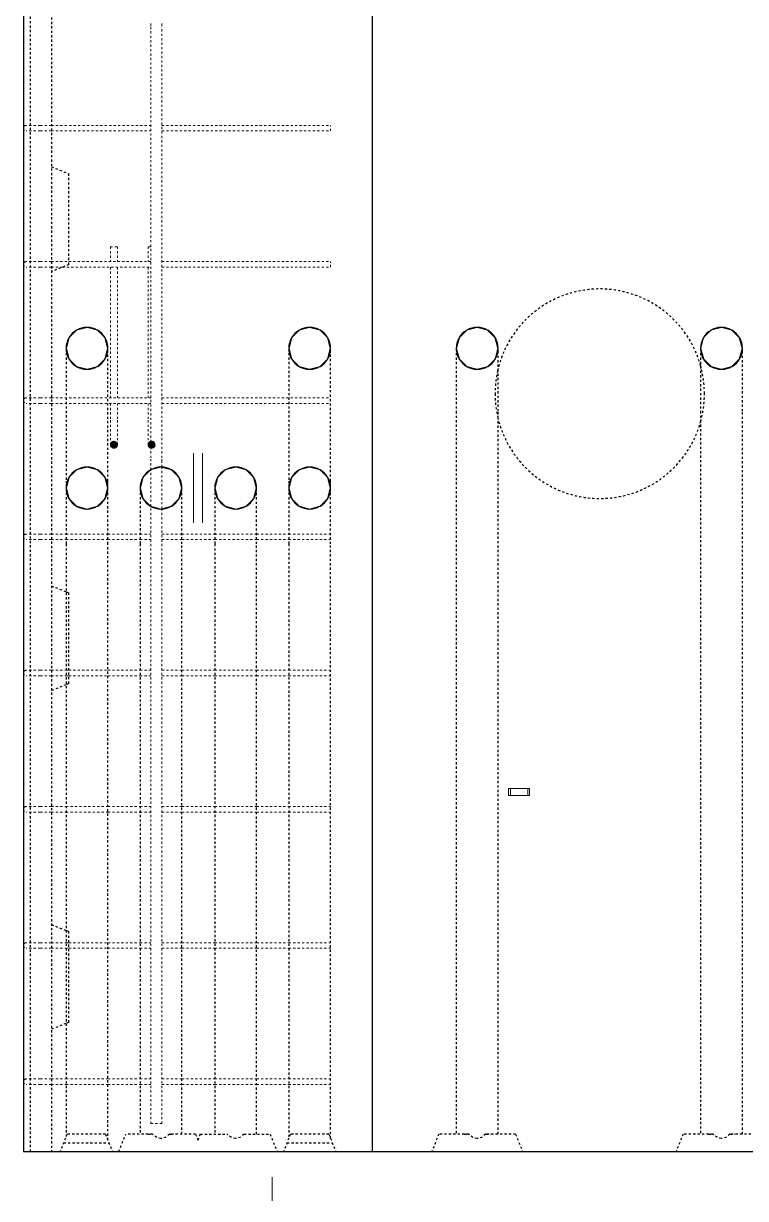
# Model space of a CAD drawing. Header units: millimetres. Extents: x -3747 to 9422, y -2678 to 8176.
# Drawn here: x 1089 to 2123, y -1462 to 220 of the extents above; entities that cross this region are included whole.
import ezdxf

# ---------------------------------------------------------------- set-up
doc = ezdxf.new("R2010")
doc.units = ezdxf.units.MM
doc.linetypes.add('Dash', pattern=[6.36, 3.18, -3.18])
for name, color, linetype, lineweight in [('A-GENM', 13, 'Continuous', 18), ('A-WALL', 113, 'Continuous', 25), ('A-WALL-HDLN', 110, 'Dash', 25), ('G-ANNO-SYMB', 111, 'Continuous', 9), ('S-RBAR', 171, 'Continuous', 18)]:
    doc.layers.add(name, color=color, linetype=linetype, lineweight=lineweight)

# ---------------------------------------------------------------- blocks, each defined once
blk = doc.blocks.new('RR spread anchor face based - RR-SA-2_5-150-1726819-Elevation Front')
at = {"layer": 'A-GENM'}
for p, q in [((1783.803830161641, 3049.999999999602), (1786.30383016164, 3049.999999999602)), ((1783.803830161641, 3039.999999999603), (1783.803830161641, 3049.999999999602)), ((1786.30383016164, 3049.999999999602), (1811.30383016164, 3049.999999999602)), ((1786.30383016164, 3049.999999999602), (1786.30383016164, 3039.999999999603)), ((1811.30383016164, 3049.999999999602), (1813.80383016164, 3049.999999999602)), ((1811.30383016164, 3049.999999999602), (1811.30383016164, 3039.999999999602)), ((1813.80383016164, 3049.999999999602), (1813.80383016164, 3039.999999999602)), ((1786.30383016164, 3039.999999999603), (1783.803830161641, 3039.999999999603)), ((1811.30383016164, 3039.999999999602), (1786.30383016164, 3039.999999999603)), ((1813.80383016164, 3039.999999999602), (1811.30383016164, 3039.999999999602))]:
    blk.add_line(p, q, dxfattribs=at)
blk = doc.blocks.new('12_7Ø_ Lifting Insert_COLUMN - 12_9Ø Lifting insert-V2-Elevation Front')
at = {"layer": 'A-GENM', "flags": 128}
for points in [[(1332.453830161594, 2289.99999999962), (1332.453830161595, 2285.923400085688), (1332.453830161595, 2274.358347018224), (1332.453830161596, 2257.190684570804), (1332.453830161596, 2237.219840393653), (1332.453830161596, 2217.702340152917), (1332.453830161595, 2201.82078544066), (1332.453830161595, 2192.164886039804), (1332.453830161594, 2189.999999999622)], [(1345.153830161596, 2189.999999999622), (1345.153830161596, 2194.076599913554), (1345.153830161596, 2205.641652981018), (1345.153830161596, 2222.809315428436), (1345.153830161596, 2242.780159605589), (1345.153830161596, 2262.297659846324), (1345.153830161596, 2278.179214558581), (1345.153830161596, 2287.835113959438), (1345.153830161596, 2289.99999999962)]]:
    blk.add_lwpolyline(points, dxfattribs=at)

msp = doc.modelspace()

# ---------------------------------------------------------------- hatches: boundary and pattern name
at = {"layer": 'S-RBAR'}
h = msp.add_hatch(color=256, dxfattribs=at)
edge = h.paths.add_edge_path()
edge.add_arc((1218.357816837881, -383.000000000421), 5, 0, 360)
for points in [[(1218.357816837883, -388.0000000004208), (1223.357816837883, -383.0000000004219), (1218.357816837883, -378.0000000004209), (1213.357816837883, -383.0000000004219), (1214.379955925647, -384.0221390881846)], [(1272.477402786294, -388.0000000004208), (1277.477402786295, -383.0000000004219), (1272.477402786294, -378.0000000004209), (1267.477402786294, -383.0000000004219), (1269.592006122202, -385.1146033363274)]]:
    msp.add_hatch(color=256, dxfattribs=at).paths.add_polyline_path(points)
h = msp.add_hatch(color=256, dxfattribs=at)
edge = h.paths.add_edge_path()
edge.add_arc((1272.477402786292, -383.000000000421), 4.999999999999773, 0, 360)

# ---------------------------------------------------------------- linework, layer by layer
at = {"layer": 'A-WALL'}
for p, q in [((1088.803830161595, 3039.999999999594), (1088.803830161595, -1395.000000000119)), ((1588.803830161629, -1395.000000000119), (1588.803830161629, 3039.999999999594)), ((1088.803830161595, -1395.000000000119), (2588.803830161594, -1395.000000000119))]:
    msp.add_line(p, q, dxfattribs=at)
at = {"layer": 'A-WALL', "flags": 128}
for points in [[(1179.803830161621, -215.0000000000876), (1164.76932349775, -219.0391908953234), (1153.783299662617, -230.0690927084867), (1149.803830161623, -245.0000000000873)], [(1209.803830161621, -245.0000000000873), (1205.764639266385, -229.965493336215), (1194.734737453221, -218.9794695010812), (1179.803830161621, -215.0000000000876)], [(1498.803830161617, -215.0000000000876), (1483.769323497745, -219.0391908953234), (1472.783299662612, -230.0690927084889), (1468.803830161619, -245.0000000000873)], [(1528.803830161616, -245.0000000000873), (1524.764639266381, -229.965493336215), (1513.734737453217, -218.9794695010812), (1498.803830161617, -215.0000000000876)], [(1738.807100847983, -215.0000000000854), (1723.772594184111, -219.0391908953212), (1712.786570348979, -230.0690927084867), (1708.807100847984, -245.0000000000851)], [(1768.807100847984, -245.0000000000851), (1764.767909952748, -229.9654933362129), (1753.738008139583, -218.9794695010791), (1738.807100847983, -215.0000000000854)], [(2088.807100847984, -215.0000000000832), (2073.772594184112, -219.0391908953212), (2062.786570348979, -230.0690927084867), (2058.807100847984, -245.0000000000851)], [(2118.807100847985, -245.0000000000851), (2114.767909952749, -229.9654933362129), (2103.738008139583, -218.9794695010791), (2088.807100847984, -215.0000000000832)], [(1149.803830161622, -245.0000000000873), (1153.843021056859, -260.0345066639595), (1164.872922870023, -271.0205304990932), (1179.803830161621, -275.0000000000869)], [(1179.803830161621, -275.0000000000869), (1194.838336825494, -270.9608091048511), (1205.824360660627, -259.9309072916856), (1209.803830161622, -245.0000000000873)], [(1209.803830161622, -251.1494177606334), (1209.803830161622, -246.1630135385688), (1209.803830161622, -245.5941752762788)], [(1468.803830161618, -245.0000000000873), (1472.843021056854, -260.0345066639595), (1483.872922870018, -271.0205304990932), (1498.803830161616, -275.0000000000891)], [(1498.803830161617, -275.0000000000891), (1513.838336825489, -270.9608091048511), (1524.824360660623, -259.9309072916856), (1528.803830161617, -245.0000000000873)], [(1528.803830161619, -251.1494177606356), (1528.803830161618, -246.1630135385688), (1528.803830161618, -245.5941752762788)], [(1708.807100847984, -245.0000000000851), (1712.84629174322, -260.0345066639573), (1723.876193556385, -271.0205304990911), (1738.807100847983, -275.0000000000848)], [(1738.807100847983, -275.0000000000848), (1753.841607511855, -270.9608091048489), (1764.827631346989, -259.9309072916856), (1768.807100847983, -245.0000000000873)], [(1768.807100847985, -250.0608159770035), (1768.807100847984, -245.138382586695), (1768.807100847984, -245.0000000000851)], [(2058.807100847984, -245.0000000000851), (2062.84629174322, -260.0345066639573), (2073.876193556386, -271.0205304990911), (2088.807100847984, -275.0000000000848)], [(2088.807100847984, -275.0000000000848), (2103.841607511857, -270.9608091048489), (2114.827631346989, -259.9309072916834), (2118.807100847984, -245.0000000000873)], [(2118.807100847986, -250.0608159770035), (2118.807100847984, -245.138382586695), (2118.807100847985, -245.0000000000851)], [(1179.803830161627, -415.0000000000876), (1164.769323497755, -419.0391908953234), (1153.78329966262, -430.0690927084867), (1149.803830161626, -445.0000000000851)], [(1209.803830161627, -445.0000000000851), (1205.76463926639, -429.965493336215), (1194.734737453225, -418.9794695010813), (1179.803830161627, -415.0000000000876)], [(1285.803830161634, -415.0000000000898), (1270.769323497763, -419.0391908953256), (1259.783299662629, -430.0690927084889), (1255.803830161636, -445.0000000000851)], [(1315.803830161634, -445.0000000000851), (1311.764639266399, -429.9654933362172), (1300.734737453234, -418.9794695010834), (1285.803830161634, -415.0000000000898)], [(1392.803830161634, -415.0000000000876), (1377.769323497763, -419.0391908953234), (1366.783299662629, -430.0690927084889), (1362.803830161635, -445.0000000000851)], [(1422.803830161634, -445.0000000000851), (1418.764639266399, -429.9654933362172), (1407.734737453233, -418.9794695010834), (1392.803830161634, -415.0000000000876)], [(1498.803830161635, -415.0000000000876), (1483.769323497762, -419.0391908953234), (1472.783299662628, -430.0690927084867), (1468.803830161635, -445.0000000000851)], [(1528.803830161633, -445.0000000000851), (1524.764639266397, -429.965493336215), (1513.734737453234, -418.9794695010813), (1498.803830161635, -415.0000000000876)], [(1149.803830161626, -445.0000000000851), (1153.843021056862, -460.0345066639595), (1164.872922870028, -471.0205304990932), (1179.803830161626, -475.0000000000869)], [(1179.803830161627, -475.0000000000869), (1194.838336825498, -470.9608091048511), (1205.824360660632, -459.9309072916856), (1209.803830161627, -445.0000000000851)], [(1209.803830161627, -448.7125399519678), (1209.803830161627, -448.2268862275448), (1209.803830161627, -447.7391737870493)], [(1255.803830161635, -445.0000000000873), (1259.84302105687, -460.0345066639617), (1270.872922870036, -471.0205304990954), (1285.803830161634, -475.0000000000891)], [(1285.803830161634, -475.0000000000891), (1300.838336825506, -470.9608091048511), (1311.82436066064, -459.9309072916878), (1315.803830161635, -445.0000000000873)], [(1315.803830161635, -448.7125399519678), (1315.803830161635, -448.2268862275448), (1315.803830161635, -447.7391737870515)], [(1362.803830161634, -445.0000000000873), (1366.84302105687, -460.0345066639595), (1377.872922870035, -471.0205304990932), (1392.803830161634, -475.0000000000891)], [(1392.803830161634, -475.0000000000891), (1407.838336825507, -470.9608091048511), (1418.82436066064, -459.9309072916856), (1422.803830161635, -445.0000000000873)], [(1422.803830161635, -448.7125399519678), (1422.803830161635, -448.2268862275448), (1422.803830161635, -447.7391737870515)], [(1468.803830161635, -445.0000000000851), (1472.843021056871, -460.0345066639595), (1483.872922870035, -471.0205304990932), (1498.803830161635, -475.0000000000869)], [(1498.803830161635, -475.0000000000869), (1513.838336825507, -470.9608091048511), (1524.82436066064, -459.9309072916856), (1528.803830161634, -445.0000000000873)], [(1528.803830161635, -448.7125399519678), (1528.803830161635, -448.2268862275448), (1528.803830161635, -447.7391737870493)]]:
    msp.add_lwpolyline(points, dxfattribs=at)
at = {"layer": 'A-WALL'}
for centre, radius, start, end in [((1179.803830161624, -245.0000000000871), 29.99999999999992, 90.72003694907177, 119.4248111912093), ((1179.803830161624, -245.0000000000871), 30.00000000000008, 61.01626040034751, 89.26887266615365), ((1498.803830161623, -245.0000000000871), 30.00000000000002, 90.72003694910302, 119.4248111911937), ((1498.803830161623, -245.0000000000871), 29.99999999999979, 61.01626040034272, 89.26887266616234), ((1738.807100847981, -245.0000000000863), 30.00000000000009, 90.72252686916734, 119.4222960147103), ((1738.807100847981, -245.0000000000863), 30, 61.01869336942902, 89.2663900880095), ((2088.807100847981, -245.0000000000863), 29.99999999999999, 90.72252686921509, 119.4222960146871), ((2088.807100847981, -245.0000000000863), 30.00000000000007, 61.0186933694047, 89.26639008803339), ((1179.803830161624, -245.0000000000871), 29.99999999999994, 150.5860289982353, 179.707876628561), ((1179.803830161624, -245.0000000000871), 29.99999999999992, 120.7892377161078, 149.647632792912), ((1179.803830161624, -245.0000000000871), 30.00000000000005, 30.79066307313224, 59.64616361724617), ((1179.803830161624, -245.0000000000871), 29.99999999999998, 0.2903116490645628, 29.8588953898071), ((1498.803830161623, -245.0000000000871), 30.00000000000015, 150.5860289982911, 179.7078766284854), ((1498.803830161623, -245.0000000000871), 30.00000000000014, 120.789237716187, 149.6476327928465), ((1498.803830161623, -245.0000000000871), 29.99999999999986, 30.79066307309548, 59.6461636172897), ((1498.803830161623, -245.0000000000871), 30.00000000000002, 0.2903116490058313, 29.85889538984587), ((1738.807100847981, -245.0000000000863), 30.00000000000007, 150.6727617984796, 179.6193753178778), ((1738.807100847981, -245.0000000000863), 30.00000000000012, 120.8303022920161, 149.605305800404), ((1738.807100847981, -245.0000000000863), 29.99999999999961, 30.831051554353, 59.60453350410008), ((1738.807100847981, -245.0000000000863), 30, 0.3777518031549346, 29.77056829057951), ((2088.807100847981, -245.0000000000863), 29.99999999999981, 150.6727617984795, 179.6193753178873), ((2088.807100847981, -245.0000000000863), 30.00000000000011, 120.8303022920404, 149.6053058004244), ((2088.807100847981, -245.0000000000863), 30.00000000000004, 30.83105155435325, 59.60453350409966), ((2088.807100847981, -245.0000000000863), 29.99999999999969, 0.3777518031415781, 29.77056829057589), ((1179.803830161624, -245.0000000000871), 29.99999999999982, 180.3100186278248, 209.8389885142214), ((1179.803830161624, -245.0000000000871), 30.00000000000001, 330.6053980824552, 359.6881126022907), ((1498.803830161623, -245.0000000000871), 30.00000000000017, 180.3100186278737, 209.8389885141824), ((1498.803830161623, -245.0000000000871), 29.9999999999998, 330.6053980824026, 359.6881126023661), ((1738.807100847981, -245.0000000000863), 30.00000000000026, 180.424576975809, 209.7232681489567), ((1738.807100847981, -245.0000000000863), 30.00000000000006, 330.7189833522419, 359.5722112914111), ((2088.807100847981, -245.0000000000863), 29.99999999999995, 180.424576975812, 209.7232681489565), ((2088.807100847981, -245.0000000000863), 30.00000000000006, 330.7189833522202, 359.5722112914108), ((1179.803830161624, -245.0000000000871), 30.00000000000004, 210.7761601247831, 239.6611124185748), ((1179.803830161624, -245.0000000000871), 29.99999999999998, 300.7745937704231, 329.6627269261257), ((1498.803830161623, -245.0000000000871), 30.00000000000016, 210.7761601248152, 239.6611124185211), ((1498.803830161623, -245.0000000000871), 29.99999999999996, 300.7745937704166, 329.6627269261502), ((1738.807100847981, -245.0000000000863), 30.00000000000011, 210.8130066663485, 239.6231331321749), ((1738.807100847981, -245.0000000000863), 29.99999999999994, 300.812029345652, 329.624140497893), ((2088.807100847981, -245.0000000000863), 30.00000000000012, 210.8130066663484, 239.6231331321862), ((2088.807100847981, -245.0000000000863), 29.99999999999998, 300.8120293456516, 329.6241404979213), ((1179.803830161624, -245.0000000000871), 29.99999999999984, 241.0148386757292, 269.2703233801912), ((1179.803830161624, -245.0000000000871), 29.99999999999989, 270.7185839792534, 299.4262788991846), ((1498.803830161623, -245.0000000000871), 30.00000000000007, 241.0148386757463, 269.2703233801573), ((1498.803830161623, -245.0000000000871), 30.00000000000012, 270.7185839792468, 299.4262788991545), ((1738.807100847981, -245.0000000000863), 30.00000000000002, 241.0171381370408, 269.2679770321107), ((1738.807100847981, -245.0000000000863), 30.00000000000012, 270.7209374582034, 299.4239015478096), ((2088.807100847981, -245.0000000000863), 30.00000000000018, 241.0171381370532, 269.2679770320859), ((2088.807100847981, -245.0000000000863), 30.00000000000006, 270.7209374582278, 299.4239015478111), ((1179.803830161624, -445.0000000000865), 29.99999999999987, 120.8347708040499, 149.6006999163837), ((1179.803830161624, -445.0000000000865), 30.00000000000011, 90.72276930010996, 119.4220511246764), ((1179.803830161624, -445.0000000000865), 29.99999999999997, 61.01893021824848, 89.2661484097974), ((1179.803830161624, -445.0000000000865), 30.00000000000008, 30.83543756083411, 59.60001266198016), ((1285.803830161624, -445.0000000000865), 29.99999999999989, 120.8347708039205, 149.6006999165021), ((1285.803830161624, -445.0000000000865), 29.99999999999987, 90.72276930004656, 119.4220511247376), ((1285.803830161624, -445.0000000000865), 30.00000000000013, 61.0189302182575, 89.26614840980739), ((1285.803830161624, -445.0000000000865), 29.99999999999996, 30.83543756091993, 59.60001266190496), ((1392.803830161623, -445.0000000000865), 29.99999999999978, 120.8347708039412, 149.6006999165022), ((1392.803830161623, -445.0000000000865), 30.00000000000006, 90.72276930007088, 119.4220511247099), ((1392.803830161623, -445.0000000000865), 30, 61.01893021824162, 89.26614840975832), ((1392.803830161623, -445.0000000000865), 29.99999999999996, 30.83543756091993, 59.60001266190496), ((1498.803830161623, -445.0000000000865), 29.99999999999986, 120.8347708039436, 149.6006999164736), ((1498.803830161623, -445.0000000000865), 29.99999999999978, 90.72276930009434, 119.422051124738), ((1498.803830161623, -445.0000000000865), 29.99999999999985, 61.01893021828054, 89.26614840978175), ((1498.803830161623, -445.0000000000865), 29.99999999999983, 30.83543756092399, 59.60001266190284), ((1179.803830161624, -445.0000000000865), 30.00000000000002, 150.6864976778063, 179.6053593594638), ((1179.803830161624, -445.0000000000865), 30.00000000000013, 0.3915652690270846, 29.75661470848633), ((1285.803830161624, -445.0000000000865), 29.99999999999999, 150.6864976776552, 179.6053593595978), ((1285.803830161624, -445.0000000000865), 30.00000000000012, 0.3915652691254453, 29.75661470835314), ((1392.803830161623, -445.0000000000865), 29.99999999999994, 150.6864976776801, 179.6053593596109), ((1392.803830161623, -445.0000000000865), 29.99999999999992, 0.391565269138473, 29.75661470835319), ((1498.803830161623, -445.0000000000865), 30.00000000000002, 150.6864976776517, 179.605359359588), ((1498.803830161623, -445.0000000000865), 30.00000000000012, 0.3915652691384763, 29.75661470835668), ((1179.803830161624, -445.0000000000865), 29.99999999999998, 180.4444817979643, 209.7031614231671), ((1179.803830161624, -445.0000000000865), 29.99999999999989, 330.7387759512562, 359.5520151147305), ((1285.803830161624, -445.0000000000865), 29.99999999999993, 180.4444817978593, 209.7031614232862), ((1285.803830161624, -445.0000000000865), 30.00000000000012, 330.7387759514106, 359.5520151146193), ((1392.803830161623, -445.0000000000865), 30.00000000000003, 180.4444817978463, 209.703161423311), ((1392.803830161623, -445.0000000000865), 29.99999999999985, 330.7387759513653, 359.5520151146291), ((1498.803830161623, -445.0000000000865), 30.00000000000023, 180.444481797843, 209.7031614232968), ((1498.803830161623, -445.0000000000865), 29.99999999999985, 330.7387759514143, 359.5520151146291), ((1179.803830161624, -445.0000000000865), 30.00000000000005, 210.8167928355882, 239.6192305676769), ((1179.803830161624, -445.0000000000865), 30.00000000000007, 300.815885978679, 329.620165303353), ((1285.803830161624, -445.0000000000865), 29.99999999999993, 210.8167928355263, 239.6192305677417), ((1285.803830161624, -445.0000000000865), 30.00000000000008, 300.8158859787897, 329.6201653032388), ((1392.803830161623, -445.0000000000865), 30.00000000000016, 210.816792835502, 239.6192305677642), ((1392.803830161623, -445.0000000000865), 30.00000000000006, 300.815885978812, 329.6201653032631), ((1498.803830161623, -445.0000000000865), 30.00000000000016, 210.816792835502, 239.6192305677642), ((1498.803830161623, -445.0000000000865), 30.00000000000006, 300.8158859787914, 329.6201653032631), ((1179.803830161624, -445.0000000000865), 30.00000000000011, 241.0173279551018, 269.2677833435855), ((1179.803830161624, -445.0000000000865), 29.99999999999994, 270.7211319107319, 299.4237051228466), ((1285.803830161624, -445.0000000000865), 30, 241.0173279551201, 269.2677833436015), ((1285.803830161624, -445.0000000000865), 29.99999999999998, 270.7211319107958, 299.4237051228132), ((1392.803830161623, -445.0000000000865), 30.00000000000016, 241.0173279550955, 269.2677833435781), ((1392.803830161623, -445.0000000000865), 29.99999999999992, 270.721131910794, 299.4237051228149), ((1498.803830161623, -445.0000000000865), 30.00000000000006, 241.0173279550923, 269.2677833436272), ((1498.803830161623, -445.0000000000865), 30.00000000000009, 270.7211319107728, 299.4237051228411)]:
    msp.add_arc(centre, radius, start, end, dxfattribs=at)
at = {"layer": 'A-WALL-HDLN'}
for p, q in [((1098.806412472809, -1395.000000000119), (1098.806412472809, 3039.999999999594)), ((1128.803830161593, 3039.999999999594), (1128.803830161593, -1394.950390625119)), ((1128.803830161592, 14.99999999987607), (1153.803830161592, 4.99999999987611)), ((1153.803830161592, -125.0000000001186), (1153.803830161592, 4.99999999987611)), ((1153.803830161592, -125.0000000001186), (1128.803830161592, -135.0000000001187)), ((1209.803830161622, -245.5933042607636), (1209.803830161622, -245.3800721845285)), ((1528.803830161618, -245.5933042607636), (1528.803830161617, -245.3800721845588)), ((1708.807100847986, -335.0000000000884), (1708.807100847988, -1370.00000000012)), ((1768.807100847988, -1370.00000000012), (1768.807100847986, -335.0000000000884)), ((2058.807100847986, -335.0000000000884), (2058.807100847988, -1370.00000000012)), ((2118.807100847988, -1370.00000000012), (2118.807100847986, -335.0000000000884)), ((1149.803830161628, -435.0000000000874), (1149.80383016163, -444.6199278156569)), ((1209.803830161628, -444.6199278156959), (1209.803830161629, -435.0000000000874)), ((1468.803830161628, -435.0000000000874), (1468.803830161628, -444.6199278156633)), ((1528.803830161628, -444.6199278156936), (1528.803830161628, -435.0000000000874)), ((1209.803830161627, -447.7260677043776), (1209.803830161627, -445.380072184496)), ((1315.803830161635, -447.7260677043776), (1315.803830161635, -445.380072184431)), ((1422.803830161635, -447.7260677043776), (1422.803830161635, -445.380072184431)), ((1528.803830161635, -447.7260677043776), (1528.803830161634, -445.380072184431)), ((1149.803830161627, -525.0000000000886), (1149.803830161628, -1373.624779686307)), ((1209.803830161629, -1378.624779686241), (1209.803830161626, -525.0000000000886)), ((1255.803830161626, -525.0000000000886), (1255.803830161629, -1370.00000000012)), ((1315.803830161629, -1370.00000000012), (1315.803830161627, -525.0000000000886)), ((1362.803830161626, -525.0000000000886), (1362.803830161628, -1370.00000000012)), ((1422.803830161628, -1370.00000000012), (1422.803830161628, -525.0000000000886)), ((1468.803830161626, -525.0000000000886), (1468.803830161627, -1376.124779686346)), ((1528.803830161628, -1376.124779686199), (1528.803830161626, -525.0000000000886)), ((1128.803830161592, -585.0000000001241), (1149.754220786624, -593.3801562501368)), ((1149.853439536625, -593.419843750137), (1153.803830161592, -595.000000000124)), ((1153.803830161592, -725.0000000001188), (1153.803830161592, -595.000000000124)), ((1149.754220786625, -726.619843750106), (1128.803830161592, -735.0000000001188)), ((1153.803830161592, -725.0000000001188), (1149.853439536625, -726.5801562501058)), ((1128.803830161592, -1070.000000000119), (1149.754220786625, -1078.380156250132)), ((1149.853439536626, -1078.419843750133), (1153.803830161592, -1080.000000000119)), ((1153.803830161592, -1210.000000000114), (1153.803830161592, -1080.000000000119)), ((1153.803830161592, -1210.000000000114), (1149.853439536627, -1211.5801562501)), ((1149.754220786626, -1211.6198437501), (1128.803830161592, -1220.000000000114)), ((1151.30383016164, -1370.00000000012), (1141.303830161639, -1395.00000000012)), ((1206.30383016164, -1370.00000000012), (1151.303830161639, -1370.00000000012)), ((1206.30383016164, -1370.00000000012), (1216.303830161639, -1395.00000000012)), ((1225.403830161639, -1395.00000000012), (1235.403830161639, -1370.00000000012)), ((1273.81425135331, -1370.00000000012), (1235.403830161639, -1370.00000000012)), ((1267.201546113708, -1370.00000000012), (1273.814251353311, -1370.00000000012)), ((1297.793408969943, -1370.00000000012), (1304.406114209546, -1370.00000000012)), ((1335.403830161639, -1370.00000000012), (1297.793408969942, -1370.00000000012)), ((1335.403830161639, -1370.00000000012), (1338.803830161638, -1378.500000000116)), ((1338.803830161638, -1378.500000000118), (1342.203830161637, -1370.000000000121)), ((1342.203830161637, -1370.000000000121), (1380.81425135331, -1370.000000000121)), ((1374.201546113707, -1370.00000000012), (1380.81425135331, -1370.00000000012)), ((1404.793408969942, -1370.00000000012), (1411.406114209545, -1370.00000000012)), ((1404.793408969942, -1370.000000000121), (1442.203830161637, -1370.000000000121)), ((1442.203830161637, -1370.000000000121), (1452.183986411636, -1394.950390625119)), ((1471.303830161654, -1370.00000000012), (1461.303830161654, -1395.00000000012)), ((1526.303830161655, -1370.00000000012), (1471.303830161655, -1370.00000000012)), ((1526.303830161655, -1370.00000000012), (1536.303830161655, -1395.00000000012)), ((1683.807100847984, -1370.000000000119), (1673.807100847984, -1395.000000000119)), ((1726.817522039694, -1370.000000000119), (1683.807100847984, -1370.000000000119)), ((1720.204816800088, -1370.000000000119), (1726.817522039694, -1370.000000000119)), ((1750.796679656277, -1370.000000000119), (1757.409384895883, -1370.000000000119)), ((1793.807100847984, -1370.000000000119), (1750.796679656277, -1370.000000000119)), ((1793.807100847984, -1370.000000000119), (1803.807100847985, -1395.000000000119)), ((2033.803830161611, -1370.000000000119), (2023.803830161612, -1395.000000000119)), ((2076.817522039689, -1370.000000000119), (2033.803830161612, -1370.000000000119)), ((2070.204816800084, -1370.000000000119), (2076.817522039689, -1370.000000000119)), ((2100.796679656282, -1370.000000000119), (2107.409384895888, -1370.000000000119)), ((2143.803830161612, -1370.000000000119), (2100.796679656281, -1370.000000000119)), ((1146.35391828718, -1382.500000000116), (1211.253742036099, -1382.500000000116)), ((1466.353918287194, -1382.500000000116), (1531.253742036115, -1382.500000000116))]:
    msp.add_line(p, q, dxfattribs=at)
at = {"layer": 'A-WALL-HDLN', "flags": 128}
for points in [[(1149.803830161622, -245.3800721844635), (1149.803830161623, -249.1182684740183), (1149.803830161622, -261.2945461566211), (1149.803830161622, -281.0009890425238), (1149.803830161624, -307.3833190004623), (1149.803830161624, -339.2978568963853), (1149.803830161624, -375.3611013063259), (1149.803830161624, -414.009703572167), (1149.803830161624, -435.0000000000874)], [(1209.803830161624, -435.0000000000874), (1209.803830161623, -395.6555990658906), (1209.803830161623, -358.0167855632), (1209.803830161623, -323.7152093766936), (1209.803830161623, -294.2378505044219), (1209.803830161623, -270.8625581857386), (1209.803830161621, -254.6026558882763), (1209.803830161622, -251.1537998488726)], [(1468.803830161617, -245.380072184431), (1468.803830161617, -249.1182684740183), (1468.803830161617, -261.2945461566211), (1468.803830161618, -281.0009890425238), (1468.803830161618, -307.3833190004623), (1468.803830161619, -339.2978568963853), (1468.803830161619, -375.3611013063259), (1468.80383016162, -414.009703572167), (1468.80383016162, -435.0000000000874)], [(1528.80383016162, -435.0000000000874), (1528.803830161619, -395.6555990658906), (1528.803830161619, -358.0167855632), (1528.803830161619, -323.7152093766936), (1528.803830161618, -294.2378505044219), (1528.803830161618, -270.8625581857386), (1528.803830161618, -254.6026558882763), (1528.803830161619, -251.1537998488748)], [(1708.807100847984, -245.380072184496), (1708.807100847985, -249.1016927667005), (1708.807100847985, -261.0329069876248), (1708.807100847985, -279.7061276613641), (1708.807100847985, -303.4193144731046), (1708.807100847985, -330.0110406046405), (1708.807100847985, -335.0000000000884)], [(1768.807100847986, -335.0000000000884), (1768.807100847986, -308.1396050953348), (1768.807100847986, -283.7275010236774), (1768.807100847986, -263.9888200226405), (1768.807100847985, -250.722717760768), (1768.807100847985, -250.0631388850966)], [(2058.807100847984, -245.3800721844938), (2058.807100847985, -249.1016927667005), (2058.807100847986, -261.0329069876227), (2058.807100847985, -279.7061276613641), (2058.807100847986, -303.4193144731046), (2058.807100847986, -330.0110406046405), (2058.807100847986, -335.0000000000884)], [(2118.807100847986, -335.0000000000884), (2118.807100847986, -308.1396050953348), (2118.807100847986, -283.7275010236774), (2118.807100847987, -263.9888200226405), (2118.807100847986, -250.7227177607658), (2118.807100847986, -250.0631388850966)], [(1149.803830161626, -445.380072184496), (1149.803830161626, -449.0977638884261), (1149.803830161626, -460.9712638313255), (1149.803830161627, -479.4041298464363), (1149.803830161627, -502.5080236158704), (1149.803830161627, -525.0000000000886)], [(1209.803830161626, -525.0000000000886), (1209.803830161626, -499.7245068644524), (1209.803830161626, -477.038338804596), (1209.803830161626, -459.2655598265263), (1209.803830161627, -448.7255945501549)], [(1255.803830161635, -445.380072184561), (1255.803830161635, -449.0977638884261), (1255.803830161634, -460.9712638313277), (1255.803830161635, -479.4041298464385), (1255.803830161635, -502.5080236158726), (1255.803830161635, -525.0000000000886)], [(1315.803830161635, -525.0000000000886), (1315.803830161634, -499.7245068644524), (1315.803830161634, -477.038338804596), (1315.803830161634, -459.2655598265284), (1315.803830161635, -448.7255945501549)], [(1362.803830161634, -445.380072184561), (1362.803830161634, -449.0977638884261), (1362.803830161634, -460.9712638313277), (1362.803830161634, -479.4041298464385), (1362.803830161635, -502.5080236158704), (1362.803830161635, -525.0000000000886)], [(1422.803830161635, -525.0000000000886), (1422.803830161635, -499.7245068644524), (1422.803830161635, -477.038338804596), (1422.803830161634, -459.2655598265284), (1422.803830161635, -448.7255945501549)], [(1468.803830161635, -445.380072184561), (1468.803830161635, -449.0977638884261), (1468.803830161634, -460.9712638313255), (1468.803830161634, -479.4041298464363), (1468.803830161634, -502.5080236158704), (1468.803830161634, -525.0000000000886)], [(1528.803830161635, -525.0000000000886), (1528.803830161635, -499.7245068644524), (1528.803830161634, -477.038338804596), (1528.803830161634, -459.2655598265263), (1528.803830161635, -448.7255945501549)], [(1285.803830161626, -1376.250000000157), (1282.725722734585, -1375.854174425403), (1279.680105804649, -1374.67087577809), (1276.699126920401, -1372.712594188009), (1273.81425135331, -1370.00000000012)], [(1297.793408969942, -1370.00000000012), (1294.908533402851, -1372.712594188009), (1291.927554518602, -1374.67087577809), (1288.881937588667, -1375.854174425403), (1285.803830161626, -1376.250000000157)], [(1392.803830161625, -1376.250000000157), (1389.725722734584, -1375.854174425403), (1386.680105804649, -1374.67087577809), (1383.6991269204, -1372.712594188009), (1380.814251353309, -1370.00000000012)], [(1404.793408969941, -1370.00000000012), (1401.90853340285, -1372.712594188009), (1398.927554518601, -1374.67087577809), (1395.881937588666, -1375.854174425403), (1392.803830161625, -1376.250000000157)], [(1738.807100847984, -1376.250000000129), (1735.72899342095, -1375.854174425376), (1732.683376491022, -1374.670875778068), (1729.702397606779, -1372.712594187996), (1726.817522039694, -1370.000000000118)], [(1750.796679656276, -1370.000000000119), (1747.91180408919, -1372.712594187997), (1744.930825204948, -1374.670875778068), (1741.885208275019, -1375.854174425376), (1738.807100847984, -1376.250000000129)], [(2088.807100847984, -1376.250000000134), (2085.728993420949, -1375.854174425381), (2082.683376491019, -1374.670875778072), (2079.702397606775, -1372.712594187999), (2076.817522039689, -1370.000000000118)], [(2100.796679656281, -1370.000000000119), (2097.911804089194, -1372.712594187999), (2094.93082520495, -1374.670875778073), (2091.88520827502, -1375.854174425381), (2088.807100847984, -1376.250000000134)]]:
    msp.add_lwpolyline(points, dxfattribs=at)
at = {"layer": 'A-WALL-HDLN'}
for radius, start, end in [(150.0000000000001, 15.52291922082815, 167.0012949624224), (149.9999999999999, 167.1926849155025, 180), (149.9999999999999, 1.519881063782034e-13, 15.46262191880209), (150.0000000000001, 180.0000000000003, 192.7574177557913), (149.9999999999997, 344.5568882541992, 2.130971636580556e-13), (150.0000000000001, 193.048602366291, 344.4575706061734)]:
    msp.add_arc((1914.410506785846, -309.9405493308997), radius, start, end, dxfattribs=at)
at = {"layer": 'G-ANNO-SYMB'}
msp.add_line((1445.115650850307, -1431.430962781656), (1445.115650850307, -1465.680264960567), dxfattribs=at)
at = {"layer": 'S-RBAR', "linetype": 'Dash'}
for p, q in [((1271.153830161643, 220.1410667922533), (1271.153830161643, 215.2662930560476)), ((1287.153830161643, 220.1410667922533), (1287.153830161643, 215.2662930560476)), ((1271.153830161642, -379.2534143741264), (1271.153830161642, 215.266293056048)), ((1287.153830161642, -401.8246862319067), (1287.153830161642, 215.266293056048)), ((1112.803830161595, 74.31818181797534), (1092.803830161595, 74.31818181797534)), ((1112.803830161595, 74.31818181797534), (1128.754220786593, 74.31818181797534)), ((1128.853439536593, 74.31818181797534), (1271.153830161642, 74.31818181797534)), ((1287.153830161642, 74.31818181797534), (1528.803830161592, 74.31818181797534)), ((1528.803830161592, 66.31818181797534), (1528.803830161592, 74.31818181797534)), ((1112.803830161595, 66.31818181797534), (1092.803830161595, 66.31818181797534)), ((1112.803830161595, 66.31818181797534), (1128.754220786593, 66.31818181797534)), ((1128.853439536593, 66.31818181797534), (1271.153830161642, 66.31818181797534)), ((1287.153830161642, 66.31818181797534), (1528.803830161592, 66.31818181797534)), ((1213.357816837879, -99.47313335675503), (1213.357816837879, -120.7272727274664)), ((1213.357816837879, -99.47313335675503), (1223.357816837879, -99.47313335675503)), ((1223.357816837879, -99.47313335675503), (1223.357816837879, -120.7272727274664)), ((1267.47740278629, -99.47313335675503), (1267.47740278629, -120.7272727274664)), ((1267.47740278629, -99.47313335675503), (1271.153830161641, -99.47313335675503)), ((1112.803830161595, -120.7272727274661), (1092.803830161595, -120.7272727274661)), ((1112.803830161595, -128.7272727274661), (1092.803830161595, -128.7272727274661)), ((1112.803830161595, -120.7272727274661), (1128.754220786593, -120.7272727274661)), ((1112.803830161595, -128.7272727274661), (1128.754220786593, -128.7272727274661)), ((1128.853439536593, -120.7272727274661), (1153.754220786593, -120.7272727274661)), ((1128.853439536593, -128.7272727274661), (1144.360428029379, -128.7272727274661)), ((1144.61086865707, -128.7272727274661), (1271.153830161642, -128.7272727274661)), ((1153.853439536593, -120.7272727274661), (1271.153830161642, -120.7272727274661)), ((1213.357816837879, -128.7272727274664), (1213.357816837879, -315.7727272729068)), ((1223.357816837879, -128.7272727274664), (1223.357816837879, -315.7727272729068)), ((1267.47740278629, -128.7272727274664), (1267.47740278629, -315.7727272729068)), ((1287.153830161642, -120.7272727274661), (1528.803830161592, -120.7272727274661)), ((1287.153830161642, -128.7272727274661), (1528.803830161592, -128.7272727274661)), ((1528.803830161592, -128.7272727274661), (1528.803830161592, -120.7272727274661)), ((1112.803830161595, -315.7727272729073), (1092.803830161595, -315.7727272729073)), ((1112.803830161595, -315.7727272729073), (1128.754220786593, -315.7727272729073)), ((1128.853439536593, -315.7727272729073), (1271.153830161642, -315.7727272729073)), ((1287.153830161642, -315.7727272729073), (1528.803830161592, -315.7727272729073)), ((1112.803830161595, -323.7727272729073), (1092.803830161595, -323.7727272729073)), ((1112.803830161595, -323.7727272729073), (1128.754220786593, -323.7727272729073)), ((1128.853439536593, -323.7727272729073), (1271.153830161642, -323.7727272729073)), ((1213.357816837879, -323.7727272729068), (1213.357816837879, -348.0000000004242)), ((1223.357816837879, -323.7727272729068), (1223.357816837879, -348.0000000004242)), ((1267.47740278629, -323.7727272729068), (1267.47740278629, -348.0000000004242)), ((1287.153830161642, -323.7727272729073), (1528.803830161592, -323.7727272729073)), ((1213.357816837879, -348.0000000004239), (1213.357816837879, -382.999462992503)), ((1223.357816837879, -348.0000000004239), (1223.357816837879, -382.999462992503)), ((1267.477402786289, -348.0000000004239), (1267.477402786289, -382.999462992503)), ((1271.153830161642, -386.6062691248252), (1271.153830161642, -379.3937308760166)), ((1271.153830161642, -401.8246862319067), (1271.153830161642, -386.7465856267154)), ((1271.153830161642, -406.699459968113), (1271.153830161642, -401.8246862319073)), ((1287.153830161642, -406.699459968113), (1287.153830161642, -401.8246862319073)), ((1271.153830161642, -418.8205663391544), (1271.153830161642, -406.6994599681128)), ((1271.153830161642, -471.044279441266), (1271.153830161642, -418.9871483379418)), ((1287.153830161642, -415.1276934194892), (1287.153830161642, -406.6994599681128)), ((1287.153830161642, -415.3085754082709), (1287.153830161642, -415.2277683241744)), ((1287.153830161642, -474.5861637764426), (1287.153830161642, -415.4110437980914)), ((1271.153830161642, -1355.000000000166), (1271.153830161642, -471.1465195437351)), ((1287.153830161642, -474.7722316759986), (1287.153830161642, -474.6884505718456)), ((1287.153830161642, -1355.000000000166), (1287.153830161642, -474.8723065806837)), ((1112.803830161595, -510.8181818183485), (1092.803830161595, -510.8181818183485)), ((1112.803830161595, -518.8181818183484), (1092.803830161595, -518.8181818183484)), ((1112.803830161595, -510.8181818183485), (1128.754220786593, -510.8181818183485)), ((1112.803830161595, -518.8181818183484), (1128.754220786593, -518.8181818183484)), ((1128.853439536593, -510.8181818183485), (1149.754855168187, -510.8181818183485)), ((1128.853439536593, -518.8181818183484), (1149.754855168187, -518.8181818183484)), ((1149.852805155063, -510.8181818183485), (1209.75502862905, -510.8181818183485)), ((1149.852805155063, -518.8181818183484), (1209.75502862905, -518.8181818183484)), ((1209.852631694201, -510.8181818183485), (1255.754855168196, -510.8181818183485)), ((1209.852631694201, -518.8181818183484), (1255.754855168196, -518.8181818183484)), ((1255.852805155072, -510.8181818183485), (1271.153830161642, -510.8181818183485)), ((1255.852805155072, -518.8181818183484), (1271.153830161642, -518.8181818183484)), ((1287.153830161642, -510.8181818183485), (1315.755028629058, -510.8181818183485)), ((1287.153830161642, -518.8181818183484), (1315.755028629058, -518.8181818183484)), ((1315.852631694208, -510.8181818183485), (1362.754855168195, -510.8181818183485)), ((1315.852631694209, -518.8181818183484), (1362.754855168195, -518.8181818183484)), ((1362.852805155071, -510.8181818183485), (1422.755028629058, -510.8181818183485)), ((1362.852805155072, -518.8181818183484), (1422.755028629059, -518.8181818183484)), ((1422.852631694208, -510.8181818183485), (1468.754855168194, -510.8181818183485)), ((1422.852631694209, -518.8181818183484), (1468.754855168195, -518.8181818183484)), ((1468.85280515507, -510.8181818183485), (1528.803830161592, -510.8181818183485)), ((1468.852805155071, -518.8181818183484), (1528.803830161592, -518.8181818183484)), ((1112.803830161595, -705.8636363637899), (1092.803830161595, -705.8636363637899)), ((1112.803830161595, -705.8636363637899), (1128.754220786593, -705.8636363637899)), ((1128.853439536593, -705.8636363637899), (1149.754220786625, -705.8636363637899)), ((1149.853439536626, -705.8636363637899), (1153.754220786593, -705.8636363637899)), ((1153.853439536593, -705.8636363637899), (1209.754220786625, -705.8636363637899)), ((1209.853439536625, -705.8636363637899), (1255.754220786625, -705.8636363637899)), ((1255.853439536626, -705.8636363637899), (1271.153830161642, -705.8636363637899)), ((1287.153830161642, -705.8636363637899), (1315.754220786625, -705.8636363637899)), ((1315.853439536626, -705.8636363637899), (1362.754220786625, -705.8636363637899)), ((1362.853439536626, -705.8636363637899), (1422.754220786625, -705.8636363637899)), ((1422.853439536626, -705.8636363637899), (1468.754220786624, -705.8636363637899)), ((1468.853439536624, -705.8636363637899), (1528.803830161592, -705.8636363637899)), ((1112.803830161595, -713.86363636379), (1092.803830161595, -713.86363636379)), ((1112.803830161595, -713.86363636379), (1128.754220786593, -713.86363636379)), ((1128.853439536593, -713.86363636379), (1149.754220786625, -713.86363636379)), ((1149.853439536626, -713.86363636379), (1153.754220786593, -713.86363636379)), ((1153.853439536593, -713.86363636379), (1209.754220786625, -713.86363636379)), ((1209.853439536625, -713.86363636379), (1255.754220786625, -713.86363636379)), ((1255.853439536626, -713.86363636379), (1271.153830161642, -713.86363636379)), ((1287.153830161642, -713.86363636379), (1315.754220786625, -713.86363636379)), ((1315.853439536626, -713.86363636379), (1362.754220786625, -713.86363636379)), ((1362.853439536626, -713.86363636379), (1422.754220786625, -713.86363636379)), ((1422.853439536626, -713.86363636379), (1468.754220786624, -713.86363636379)), ((1468.853439536624, -713.86363636379), (1528.803830161592, -713.86363636379)), ((1112.803830161595, -900.9090909092309), (1092.803830161595, -900.9090909092309)), ((1112.803830161595, -900.9090909092309), (1128.754220786593, -900.9090909092309)), ((1128.853439536593, -900.9090909092309), (1149.754220786626, -900.9090909092309)), ((1149.853439536626, -900.9090909092309), (1209.754220786625, -900.9090909092309)), ((1209.853439536626, -900.9090909092309), (1255.754220786626, -900.9090909092309)), ((1255.853439536626, -900.9090909092309), (1271.153830161642, -900.9090909092309)), ((1287.153830161642, -900.9090909092309), (1315.754220786626, -900.9090909092309)), ((1315.853439536626, -900.9090909092309), (1362.754220786625, -900.9090909092309)), ((1362.853439536626, -900.9090909092309), (1422.754220786625, -900.9090909092309)), ((1422.853439536626, -900.9090909092309), (1468.754220786625, -900.9090909092309)), ((1468.853439536625, -900.9090909092309), (1528.803830161592, -900.9090909092309)), ((1112.803830161595, -908.9090909092309), (1092.803830161595, -908.9090909092309)), ((1112.803830161595, -908.9090909092309), (1128.754220786593, -908.9090909092309)), ((1128.853439536593, -908.9090909092309), (1149.754220786626, -908.9090909092309)), ((1149.853439536626, -908.9090909092309), (1209.754220786625, -908.9090909092309)), ((1209.853439536626, -908.9090909092309), (1255.754220786626, -908.9090909092309)), ((1255.853439536626, -908.9090909092309), (1271.153830161642, -908.9090909092309)), ((1287.153830161642, -908.9090909092309), (1315.754220786626, -908.9090909092309)), ((1315.853439536626, -908.9090909092309), (1362.754220786625, -908.9090909092309)), ((1362.853439536626, -908.9090909092309), (1422.754220786625, -908.9090909092309)), ((1422.853439536626, -908.9090909092309), (1468.754220786625, -908.9090909092309)), ((1468.853439536625, -908.9090909092309), (1528.803830161592, -908.9090909092309)), ((1112.803830161595, -1095.954545454672), (1092.803830161595, -1095.954545454672)), ((1112.803830161595, -1103.954545454672), (1092.803830161595, -1103.954545454672)), ((1112.803830161595, -1095.954545454672), (1128.754220786593, -1095.954545454672)), ((1112.803830161595, -1103.954545454672), (1128.754220786593, -1103.954545454672)), ((1128.853439536593, -1095.954545454672), (1149.754220786626, -1095.954545454672)), ((1128.853439536593, -1103.954545454672), (1149.754220786626, -1103.954545454672)), ((1149.853439536626, -1095.954545454672), (1153.754220786593, -1095.954545454672)), ((1149.853439536626, -1103.954545454672), (1153.754220786593, -1103.954545454672)), ((1153.853439536593, -1095.954545454672), (1209.754220786625, -1095.954545454672)), ((1153.853439536593, -1103.954545454672), (1209.754220786625, -1103.954545454672)), ((1209.853439536626, -1095.954545454672), (1255.754220786625, -1095.954545454672)), ((1209.853439536626, -1103.954545454672), (1255.754220786625, -1103.954545454672)), ((1255.853439536626, -1095.954545454672), (1271.153830161642, -1095.954545454672)), ((1255.853439536626, -1103.954545454672), (1271.153830161642, -1103.954545454672)), ((1287.153830161642, -1095.954545454672), (1315.754220786626, -1095.954545454672)), ((1287.153830161642, -1103.954545454672), (1315.754220786626, -1103.954545454672)), ((1315.853439536626, -1095.954545454672), (1362.754220786625, -1095.954545454672)), ((1315.853439536626, -1103.954545454672), (1362.754220786625, -1103.954545454672)), ((1362.853439536626, -1095.954545454672), (1422.754220786626, -1095.954545454672)), ((1362.853439536626, -1103.954545454672), (1422.754220786626, -1103.954545454672)), ((1422.853439536626, -1095.954545454672), (1468.754220786625, -1095.954545454672)), ((1422.853439536626, -1103.954545454672), (1468.754220786625, -1103.954545454672)), ((1468.853439536625, -1095.954545454672), (1528.803830161592, -1095.954545454672)), ((1468.853439536625, -1103.954545454672), (1528.803830161592, -1103.954545454672)), ((1112.803830161595, -1291.000000000114), (1092.803830161595, -1291.000000000114)), ((1112.803830161595, -1291.000000000114), (1128.754220786593, -1291.000000000114)), ((1128.853439536593, -1291.000000000114), (1149.754220786627, -1291.000000000114)), ((1149.853439536627, -1291.000000000114), (1209.754220786627, -1291.000000000114)), ((1209.853439536627, -1291.000000000114), (1255.754220786627, -1291.000000000114)), ((1255.853439536627, -1291.000000000114), (1271.153830161642, -1291.000000000114)), ((1287.153830161642, -1291.000000000114), (1315.754220786627, -1291.000000000114)), ((1315.853439536627, -1291.000000000114), (1362.754220786626, -1291.000000000114)), ((1362.853439536626, -1291.000000000114), (1422.754220786626, -1291.000000000114)), ((1422.853439536626, -1291.000000000114), (1468.754220786625, -1291.000000000114)), ((1468.853439536626, -1291.000000000114), (1528.803830161592, -1291.000000000114)), ((1112.803830161595, -1299.000000000113), (1092.803830161595, -1299.000000000113)), ((1112.803830161595, -1299.000000000113), (1128.754220786593, -1299.000000000113)), ((1128.853439536593, -1299.000000000113), (1149.754220786627, -1299.000000000113)), ((1149.853439536627, -1299.000000000113), (1209.754220786627, -1299.000000000113)), ((1209.853439536627, -1299.000000000113), (1255.754220786627, -1299.000000000113)), ((1255.853439536627, -1299.000000000113), (1271.153830161642, -1299.000000000113)), ((1287.153830161642, -1299.000000000113), (1315.754220786627, -1299.000000000113)), ((1315.853439536627, -1299.000000000113), (1362.754220786626, -1299.000000000113)), ((1362.853439536626, -1299.000000000113), (1422.754220786626, -1299.000000000113)), ((1422.853439536626, -1299.000000000113), (1468.754220786625, -1299.000000000113)), ((1468.853439536626, -1299.000000000113), (1528.803830161592, -1299.000000000113)), ((1287.153830161642, -1355.000000000166), (1271.153830161642, -1355.000000000166))]:
    msp.add_line(p, q, dxfattribs=at)
at = {"layer": 'S-RBAR'}
for p, q in [((1218.357816837883, -378.0000000004209), (1213.357816837883, -383.0000000004219)), ((1213.357816837883, -383.0000000004219), (1214.379955925647, -384.0221390881846)), ((1214.379955925647, -384.0221390881846), (1218.357816837883, -388.0000000004208)), ((1223.357816837883, -383.0000000004219), (1218.357816837883, -378.0000000004209)), ((1218.357816837883, -388.0000000004208), (1223.357816837883, -383.0000000004219)), ((1272.477402786294, -378.0000000004209), (1267.477402786294, -383.0000000004219)), ((1267.477402786294, -383.0000000004219), (1269.592006122202, -385.1146033363274)), ((1269.592006122202, -385.1146033363274), (1272.477402786294, -388.0000000004208)), ((1277.477402786295, -383.0000000004219), (1272.477402786294, -378.0000000004209)), ((1272.477402786294, -388.0000000004208), (1277.477402786295, -383.0000000004219))]:
    msp.add_line(p, q, dxfattribs=at)
for centre, radius in [((1218.357816837881, -383.000000000421), 5), ((1272.477402786292, -383.000000000421), 4.999999999999773)]:
    msp.add_circle(centre, radius, dxfattribs=at)
at = {"layer": 'S-RBAR', "linetype": 'Dash'}
for centre, radius, start, end in [((1092.803830161595, 70.31818181797536), 4, 90, 174.5402885531047), ((1092.803830161595, 70.31818181797536), 3.99999999999987, 185.4597114468215, 269.9999999999996), ((1092.803830161595, -124.7272727274661), 4, 90, 174.5402885531047), ((1092.803830161595, -124.7272727274661), 3.99999999999987, 185.4597114468213, 269.9999999999996), ((1092.803830161595, -319.7727272729073), 3.99999999999996, 89.99999999999756, 174.5402885530538), ((1092.803830161595, -319.7727272729073), 3.999999999999923, 185.4597114467969, 270.0000000000029), ((1218.357816837879, -383.0000000004241), 4.999999999999816, 180.936505253786, 269.063494746195), ((1218.357816837879, -383.0000000004241), 5.000000000000088, 270.9365052538172, 359.0634947461351), ((1272.47740278629, -383.0000000004241), 5.000000000000044, 180.9365052537854, 254.6333367307359), ((1092.803830161595, -514.8181818183484), 3.99999999999996, 89.99999999999756, 174.5402885532675), ((1092.803830161595, -514.8181818183484), 3.999999999999923, 185.4597114467969, 270.0000000000029), ((1092.803830161595, -709.8636363637899), 4, 90, 174.5402885531307), ((1092.803830161595, -709.8636363637899), 3.999999999999998, 185.4597114467723, 269.9999999999996), ((1092.803830161595, -904.9090909092309), 4, 90, 174.5402885530801), ((1092.803830161595, -904.9090909092309), 4.000000000000096, 185.4597114468214, 269.9999999999996), ((1092.803830161595, -1099.954545454672), 4, 90, 174.5402885531034), ((1092.803830161595, -1099.954545454672), 4.000000000000096, 185.4597114468184, 269.9999999999996), ((1092.803830161595, -1295.000000000113), 3.999999999999773, 89.99999999999675, 174.5402885531549), ((1092.803830161595, -1295.000000000113), 3.999999999999923, 185.4597114467983, 270.0000000000029)]:
    msp.add_arc(centre, radius, start, end, dxfattribs=at)

# ---------------------------------------------------------------- block references
at = {"layer": 'A-GENM'}
for name, p in [('12_7Ø_ Lifting Insert_COLUMN - 12_9Ø Lifting insert-V2-Elevation Front', (0, -2684.999999999713)), ('RR spread anchor face based - RR-SA-2_5-150-1726819-Elevation Front', (0, -3925.099999999761))]:
    msp.add_blockref(name, p, dxfattribs=at)

doc.saveas('drawing.dxf')
